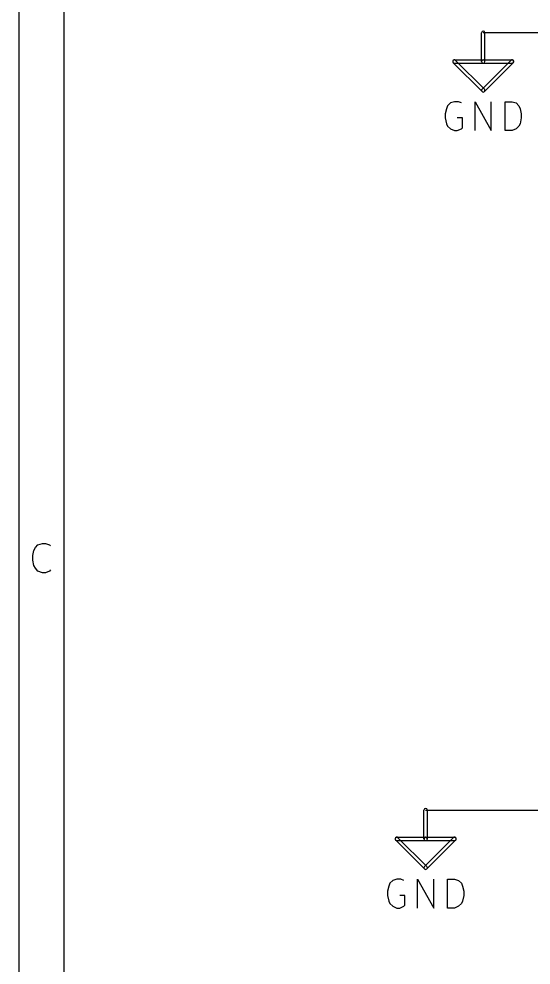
# Model space of a CAD drawing. Extents: x 10 to 287, y -200 to -10.
# Drawn here: x 10.01 to 32.59, y -152.88 to -111.15 of the extents above; entities that cross this region are included whole.
import ezdxf

# ---------------------------------------------------------------- set-up
doc = ezdxf.new("R2010")
doc.units = 0
doc.header["$MEASUREMENT"] = 0

msp = doc.modelspace()

# ---------------------------------------------------------------- linework, layer by layer
at = {"layer": 'Cyan 2'}
for p, q in [((28.8544, -115.113), (28.8036, -115.341)), ((28.9052, -114.986), (28.8544, -115.113)), ((29.0322, -114.859), (28.9052, -114.986)), ((29.21, -114.808), (29.0322, -114.859)), ((29.3878, -114.808), (29.21, -114.808)), ((29.5148, -114.859), (29.3878, -114.808)), ((30.1244, -116.078), (30.1244, -114.808)), ((30.1244, -114.808), (30.8356, -116.078)), ((30.8356, -116.078), (30.8356, -114.808)), ((31.4452, -116.078), (31.4452, -114.808)), ((31.4452, -114.808), (31.75, -114.808)), ((31.75, -114.808), (31.9278, -114.859)), ((31.9278, -114.859), (32.0548, -114.986)), ((32.0548, -114.986), (32.1056, -115.113)), ((32.1056, -115.113), (32.1564, -115.341)), ((28.8036, -115.341), (28.8036, -115.519)), ((28.8036, -115.519), (28.8544, -115.773)), ((29.5656, -115.519), (29.337, -115.519)), ((29.5656, -115.951), (29.5656, -115.519)), ((32.1564, -115.519), (32.1056, -115.773)), ((32.1564, -115.341), (32.1564, -115.519)), ((28.8544, -115.773), (28.9052, -115.875)), ((28.9052, -115.875), (29.0322, -116.002)), ((29.0322, -116.002), (29.21, -116.078)), ((29.337, -116.078), (29.5148, -116.002)), ((29.5148, -116.002), (29.5656, -115.951)), ((31.9278, -116.002), (31.75, -116.078)), ((32.0548, -115.875), (31.9278, -116.002)), ((32.1056, -115.773), (32.0548, -115.875)), ((29.21, -116.078), (29.337, -116.078)), ((31.75, -116.078), (31.4452, -116.078)), ((26.3144, -149.403), (26.2636, -149.631)), ((26.3652, -149.276), (26.3144, -149.403)), ((26.4922, -149.149), (26.3652, -149.276)), ((26.67, -149.098), (26.4922, -149.149)), ((26.8478, -149.098), (26.67, -149.098)), ((26.9748, -149.149), (26.8478, -149.098)), ((27.5844, -150.368), (27.5844, -149.098)), ((27.5844, -149.098), (28.2956, -150.368)), ((28.2956, -150.368), (28.2956, -149.098)), ((28.9052, -150.368), (28.9052, -149.098)), ((28.9052, -149.098), (29.21, -149.098)), ((29.21, -149.098), (29.3878, -149.149)), ((29.3878, -149.149), (29.5148, -149.276)), ((29.5148, -149.276), (29.5656, -149.403)), ((29.5656, -149.403), (29.6164, -149.631)), ((26.2636, -149.631), (26.2636, -149.809)), ((26.2636, -149.809), (26.3144, -150.063)), ((27.0256, -149.809), (26.797, -149.809)), ((27.0256, -150.241), (27.0256, -149.809)), ((29.6164, -149.809), (29.5656, -150.063)), ((29.6164, -149.631), (29.6164, -149.809)), ((26.3144, -150.063), (26.3652, -150.165)), ((26.3652, -150.165), (26.4922, -150.292)), ((26.9748, -150.292), (27.0256, -150.241)), ((29.5148, -150.165), (29.3878, -150.292)), ((29.5656, -150.063), (29.5148, -150.165)), ((26.4922, -150.292), (26.67, -150.368)), ((26.67, -150.368), (26.797, -150.368)), ((26.797, -150.368), (26.9748, -150.292)), ((29.21, -150.368), (28.9052, -150.368)), ((29.3878, -150.292), (29.21, -150.368))]:
    msp.add_line(p, q, dxfattribs=at)
at = {"layer": 'Green 2'}
for p, q in [((41.91, -111.76), (30.48, -111.76)), ((27.94, -146.05), (43.18, -146.05))]:
    msp.add_line(p, q, dxfattribs=at)
at = {"layer": 'Red 2'}
for p, q in [((10.0076, -10.0076), (10.0076, -200)), ((11.9888, -11.9888), (11.9888, -198.018)), ((30.4038, -113.03), (30.4038, -111.76)), ((30.5562, -113.03), (30.5562, -111.76)), ((30.4292, -114.351), (29.1592, -113.081)), ((29.21, -112.954), (30.48, -112.954)), ((30.5308, -114.249), (29.2608, -112.979)), ((31.6992, -112.979), (30.4292, -114.249)), ((30.48, -112.954), (31.75, -112.954)), ((31.8008, -113.081), (30.5308, -114.351)), ((29.21, -113.106), (30.48, -113.106)), ((30.48, -113.106), (31.75, -113.106)), ((10.7442, -134.468), (10.8458, -134.341)), ((10.8458, -134.341), (11.049, -134.29)), ((11.049, -134.29), (11.176, -134.29)), ((11.176, -134.29), (11.3538, -134.341)), ((11.3538, -134.341), (11.4046, -134.391)), ((10.6172, -134.823), (10.668, -134.595)), ((10.668, -134.595), (10.7442, -134.468)), ((10.6172, -135.026), (10.6172, -134.823)), ((10.668, -135.255), (10.6172, -135.026)), ((10.7442, -135.382), (10.668, -135.255)), ((10.8458, -135.509), (10.7442, -135.382)), ((11.049, -135.585), (10.8458, -135.509)), ((11.176, -135.585), (11.049, -135.585)), ((11.3538, -135.509), (11.176, -135.585)), ((11.4046, -135.458), (11.3538, -135.509)), ((27.8638, -147.32), (27.8638, -146.05)), ((28.0162, -147.32), (28.0162, -146.05)), ((26.67, -147.244), (27.94, -147.244)), ((27.9908, -148.539), (26.7208, -147.269)), ((29.1592, -147.269), (27.8892, -148.539)), ((27.94, -147.244), (29.21, -147.244)), ((27.8892, -148.641), (26.6192, -147.371)), ((26.67, -147.396), (27.94, -147.396)), ((27.94, -147.396), (29.21, -147.396)), ((29.2608, -147.371), (27.9908, -148.641))]:
    msp.add_line(p, q, dxfattribs=at)
for centre, start, end in [((30.48, -111.76), 360, 540), ((29.21, -113.03), 405, 585), ((29.21, -113.03), 90, 270), ((30.48, -113.03), 90, 270), ((30.48, -113.03), 180, 360), ((30.48, -113.03), 270, 450), ((31.75, -113.03), 315, 495), ((31.75, -113.03), 270, 450), ((30.48, -114.3), 495, 675), ((30.48, -114.3), 225, 405), ((27.94, -146.05), 360, 540), ((26.67, -147.32), 405, 585), ((26.67, -147.32), 90, 270), ((27.94, -147.32), 90, 270), ((27.94, -147.32), 180, 360), ((27.94, -147.32), 270, 450), ((29.21, -147.32), 315, 495), ((29.21, -147.32), 270, 450), ((27.94, -148.59), 495, 675), ((27.94, -148.59), 225, 405)]:
    msp.add_arc(centre, 0.0762, start, end, dxfattribs=at)

doc.saveas('drawing.dxf')
